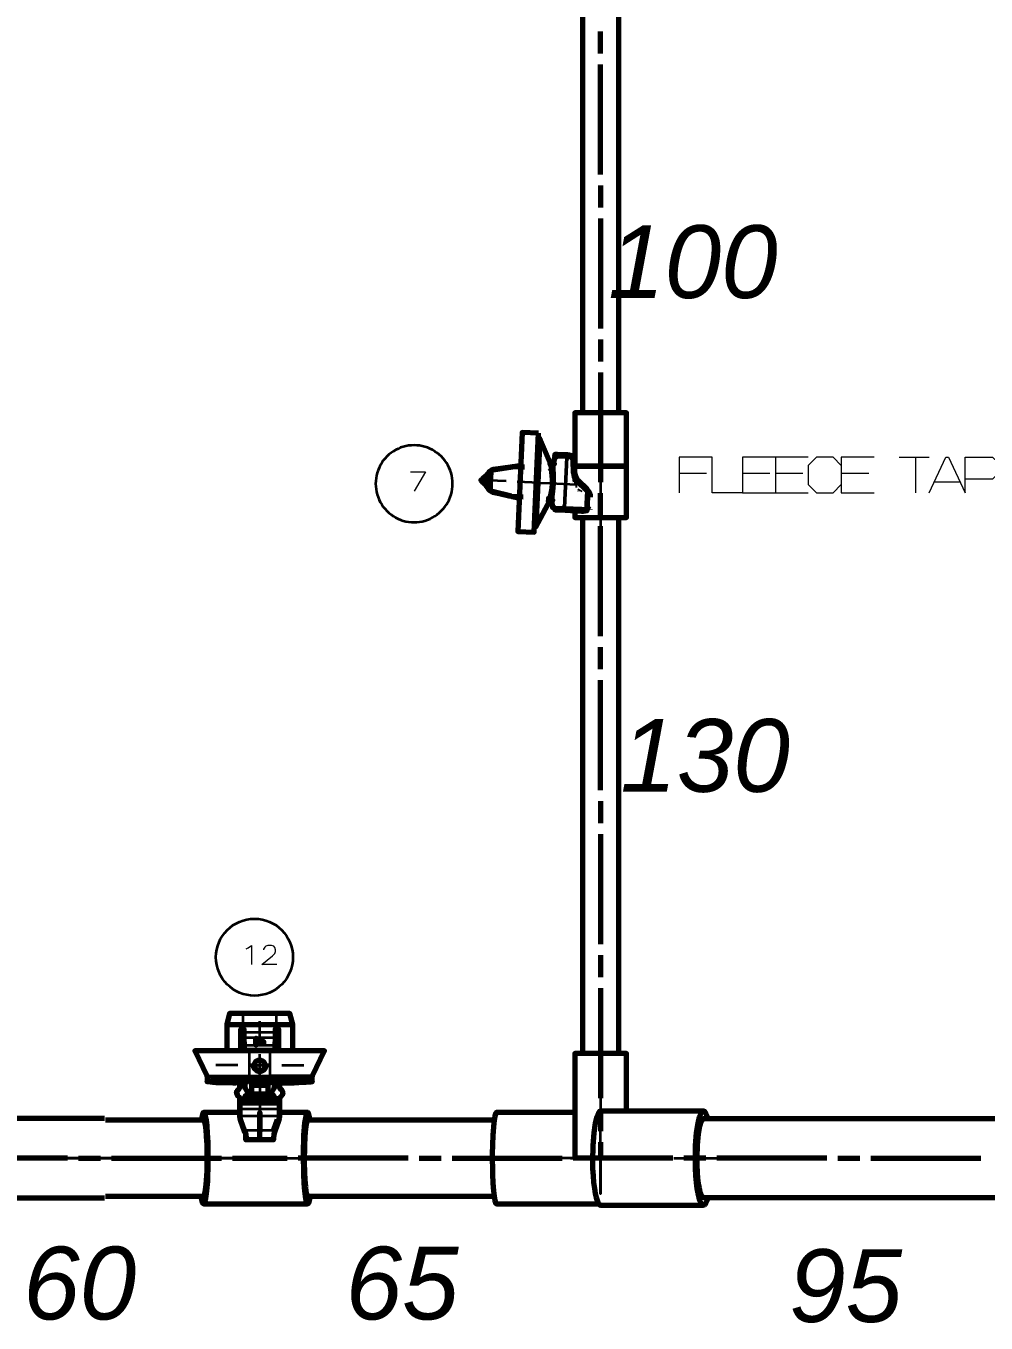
# Model space of a CAD drawing. Header units: millimetres. Extents: x 0 to 174, y 0 to 33.
# Drawn here: x 41.032 to 44.47, y 8.328 to 12.971 of the extents above; entities that cross this region are included whole.
import ezdxf

# ---------------------------------------------------------------- set-up
doc = ezdxf.new("R2010")
doc.units = ezdxf.units.MM
doc.layers.add('PDF2_문자', color=7, linetype='Continuous')
doc.layers.add('PDF2_형상', color=157, linetype='Continuous', true_color=0x405f80)
doc.styles.add('PDF LucidaHandwriting Italic', font='ariali.ttf')

msp = doc.modelspace()

# ---------------------------------------------------------------- linework, layer by layer
at = {"layer": 'PDF2_형상', "lineweight": 70}
for points in [[(43.0247, 13.3258), (43.0247, 11.5857)], [(43.1547, 11.5857), (43.1547, 13.3258)], [(42.9972, 11.2358), (42.9972, 11.2117), (43.1822, 11.2117), (43.1822, 11.3953), (43.1822, 11.5857), (42.9972, 11.5857), (42.9972, 11.3953), (42.9972, 11.3933)], [(42.8724, 11.4943), (42.8654, 11.3361), (42.8585, 11.1778)], [(42.9114, 11.4018), (42.8724, 11.4943), (42.8667, 11.4946)], [(42.9257, 11.4292), (42.9281, 11.4281), (42.9303, 11.4274), (42.9308, 11.431), (42.9328, 11.4353), (42.9346, 11.4367), (42.9356, 11.4368), (42.9322, 11.4364), (42.9293, 11.4347), (42.9269, 11.4324), (42.9257, 11.4292), (42.9204, 11.4053), (42.9186, 11.4022), (42.9153, 11.4008), (42.9117, 11.4017), (42.9093, 11.4043)], [(42.9996, 11.339), (42.9992, 11.3469), (42.9989, 11.3547), (42.9986, 11.3625), (42.9983, 11.3662), (42.9983, 11.3672), (42.9982, 11.37), (42.9962, 11.4164), (42.9935, 11.4256), (42.9867, 11.4322), (42.9776, 11.435), (42.9712, 11.4353), (42.9356, 11.4368), (42.9257, 11.4372), (42.9254, 11.4292)], [(42.706, 11.3838), (42.7037, 11.3835), (42.7037, 11.3833), (42.7036, 11.3829), (42.7037, 11.3815), (42.6969, 11.3786), (42.6935, 11.3757), (42.6903, 11.3707), (42.6892, 11.3654), (42.6888, 11.3581), (42.6886, 11.354), (42.6885, 11.3499), (42.6888, 11.3483), (42.69, 11.3453), (42.6901, 11.344), (42.6901, 11.3435), (42.6899, 11.3422), (42.6883, 11.3393), (42.6879, 11.3378), (42.6875, 11.3297), (42.6872, 11.3224), (42.6875, 11.3188), (42.6886, 11.3151), (42.6907, 11.3117), (42.6935, 11.3087), (42.6968, 11.3064), (42.7004, 11.3049), (42.7001, 11.3036), (42.7001, 11.3033), (42.7003, 11.3032), (42.7003, 11.3031), (42.694, 11.3067), (42.6907, 11.3104), (42.6879, 11.3163), (42.6872, 11.3224)], [(42.6903, 11.3712), (42.6892, 11.3654), (42.6897, 11.3696), (42.6914, 11.3736), (42.6936, 11.3771), (42.6967, 11.3799), (42.7001, 11.3821), (42.7037, 11.3833)], [(42.7053, 11.3819), (42.7037, 11.3815)], [(42.7985, 11.396), (42.7771, 11.3931), (42.7676, 11.3918), (42.706, 11.3838), (42.7058, 11.3838), (42.7057, 11.3835), (42.7054, 11.3832), (42.7053, 11.3819), (42.774, 11.3924)], [(42.8175, 11.3914), (42.7957, 11.3919), (42.774, 11.3924), (42.7676, 11.3918)], [(42.9196, 11.3894), (42.9192, 11.3881), (42.9182, 11.3868), (42.9149, 11.3856), (42.911, 11.386), (42.9094, 11.3869), (42.9083, 11.3882)], [(42.9208, 11.3336), (42.9207, 11.3621), (42.9196, 11.3894), (42.9201, 11.4036), (42.9187, 11.4003), (42.9154, 11.3985), (42.9115, 11.399), (42.909, 11.4017), (42.9093, 11.4043), (42.9097, 11.406)], [(42.9201, 11.4051), (42.9208, 11.4069)], [(42.9203, 11.4054), (42.9201, 11.4053)], [(42.9201, 11.4044), (42.9203, 11.4053), (42.9201, 11.4054)], [(42.6901, 11.3708), (42.6814, 11.3631), (42.6686, 11.3517), (42.6672, 11.3504), (42.661, 11.345), (42.6667, 11.339)], [(42.6878, 11.3168), (42.6797, 11.3253), (42.6762, 11.329), (42.6728, 11.3326), (42.6694, 11.3361), (42.6667, 11.339), (42.6669, 11.3388), (42.6701, 11.3372), (42.6742, 11.3368), (42.6794, 11.3376), (42.6879, 11.3374)], [(42.6885, 11.3504), (42.68, 11.3507), (42.6749, 11.3521), (42.6707, 11.3519), (42.6675, 11.3507), (42.6672, 11.3504)], [(42.6794, 11.3376), (42.6769, 11.3386), (42.6751, 11.341), (42.6746, 11.3442)], [(42.9047, 11.2651), (42.9047, 11.2656), (42.9036, 11.2732), (42.9062, 11.2757), (42.9099, 11.2761), (42.9129, 11.2747), (42.9146, 11.2717), (42.9179, 11.2729), (42.9193, 11.2732), (42.9144, 11.2733), (42.9147, 11.2781), (42.9183, 11.3054), (42.9208, 11.3336), (42.9119, 11.334)], [(42.9996, 11.3389), (42.9997, 11.3388), (43, 11.3386), (43.0026, 11.3383), (43.0046, 11.3383), (43.0008, 11.3521), (42.9994, 11.3592), (42.9982, 11.37), (42.9993, 11.3628), (43.0015, 11.3558), (43.0051, 11.3494), (43.01, 11.3439), (43.0411, 11.3135), (43.0446, 11.3097), (43.0483, 11.304), (43.051, 11.2976), (43.0525, 11.2908), (43.0529, 11.284)], [(43, 11.3282), (43.0058, 11.3285)], [(42.7694, 11.2881), (42.7018, 11.3044), (42.7019, 11.3032), (42.7021, 11.3028), (42.7024, 11.3025), (42.7003, 11.3031)], [(42.7018, 11.3044), (42.7004, 11.3049)], [(42.7024, 11.3025), (42.7329, 11.2957), (42.7631, 11.289), (42.7694, 11.2881), (42.7911, 11.2865), (42.8128, 11.2851)], [(42.7724, 11.2869), (42.7903, 11.2831), (42.7935, 11.2822)], [(42.9147, 11.2781), (42.9143, 11.2797), (42.9117, 11.2821), (42.909, 11.2826), (42.9067, 11.2824), (42.9038, 11.2804), (42.9035, 11.2758), (42.9062, 11.2779), (42.9101, 11.2782), (42.9133, 11.2764), (42.9142, 11.275), (42.9144, 11.2733), (42.9146, 11.2717), (42.9178, 11.2474), (42.9178, 11.2475), (42.9181, 11.2476), (42.9206, 11.2485), (42.9225, 11.2489), (42.9226, 11.2456), (42.9243, 11.2408), (42.9269, 11.2389), (42.9626, 11.2374), (43.0215, 11.2347), (43.0274, 11.2346), (43.035, 11.235), (43.0349, 11.2363), (43.0336, 11.2446)], [(43.0156, 11.306), (43.0158, 11.3064), (43.0178, 11.3114)], [(42.8528, 11.1781), (42.8585, 11.1778), (42.9093, 11.2738)], [(42.9151, 11.2649), (42.9151, 11.265), (42.9151, 11.2658), (42.9143, 11.2726)], [(42.9157, 11.2632), (42.9151, 11.265)], [(43.0275, 11.2353), (43.0215, 11.2347)], [(43.0344, 11.2392), (43.0311, 11.2367), (43.0275, 11.2353), (43.0264, 11.2356), (43.0253, 11.2353)], [(43.0274, 11.2346), (43.0275, 11.2353), (43.0278, 11.2442)], [(43.0412, 11.2436), (43.0412, 11.2417)], [(43.0476, 11.2369), (43.0415, 11.2457), (43.0508, 11.2407), (43.051, 11.2406)], [(43.0247, 11.2117), (43.0247, 9.2925)], [(43.1547, 9.2925), (43.1547, 11.2117)], [(41.9875, 9.3024), (41.9875, 9.3969), (41.9769, 9.4362), (41.9285, 9.4362), (41.8103, 9.4362), (41.7618, 9.4362), (41.7513, 9.3969), (41.7513, 9.3024)], [(41.7513, 9.3969), (41.8103, 9.3969), (41.9285, 9.3969), (41.9875, 9.3969)], [(41.8149, 9.3024), (41.8153, 9.3039), (41.8153, 9.3072), (41.8151, 9.3149), (41.815, 9.3219), (41.8142, 9.3486), (41.8139, 9.3581), (41.8139, 9.3682), (41.8139, 9.3782), (41.8136, 9.3797), (41.8128, 9.3808), (41.8117, 9.3818), (41.8103, 9.3822), (41.8099, 9.3822), (41.8074, 9.3822), (41.8047, 9.3822), (41.8032, 9.3818), (41.8015, 9.3804), (41.8008, 9.3782), (41.8007, 9.3024)], [(41.8128, 9.3024), (41.8128, 9.3772), (41.8125, 9.3788), (41.8121, 9.3793), (41.8117, 9.38), (41.811, 9.3804), (41.8104, 9.3808), (41.8089, 9.3811), (41.8058, 9.3811), (41.805, 9.3811), (41.8043, 9.3808), (41.8036, 9.3804), (41.8031, 9.38), (41.8025, 9.3793), (41.8019, 9.3779), (41.8018, 9.3772), (41.8018, 9.3024)], [(41.9381, 9.3024), (41.9379, 9.3782), (41.9376, 9.3797), (41.9362, 9.3815), (41.934, 9.3822), (41.9314, 9.3822), (41.9289, 9.3822), (41.9285, 9.3822), (41.9271, 9.3818), (41.926, 9.3808), (41.9249, 9.3782), (41.9249, 9.3682), (41.9249, 9.3581), (41.9246, 9.3486), (41.9238, 9.3219), (41.9236, 9.3149), (41.9235, 9.3072), (41.9235, 9.3039), (41.8153, 9.3039)], [(41.9369, 9.3024), (41.9369, 9.3772), (41.9365, 9.3788), (41.9362, 9.3793), (41.9357, 9.38), (41.9351, 9.3804), (41.9344, 9.3808), (41.9329, 9.3811), (41.9299, 9.3811), (41.9292, 9.3811), (41.9283, 9.3808), (41.9278, 9.3804), (41.9271, 9.38), (41.9267, 9.3793), (41.9261, 9.3779), (41.926, 9.3772), (41.926, 9.3024)], [(41.8539, 9.3236), (41.8585, 9.3236), (41.8579, 9.3424), (41.8847, 9.3296), (41.8846, 9.3343), (41.8844, 9.3343), (41.8578, 9.3464), (41.8578, 9.3465), (41.8544, 9.3465)], [(41.8546, 9.3464), (41.8544, 9.3465), (41.8539, 9.3236), (41.854, 9.3237)], [(41.8578, 9.3464), (41.8546, 9.3464), (41.854, 9.3237), (41.8583, 9.3237)], [(41.8846, 9.3343), (41.8578, 9.3465)], [(41.8579, 9.3424), (41.8579, 9.3425), (41.8846, 9.3297), (41.8847, 9.3296)], [(41.8585, 9.3236), (41.8583, 9.3237), (41.8579, 9.3425)], [(41.8846, 9.3297), (41.8844, 9.3343)], [(42.0572, 9.1922), (42.0572, 9.2083), (42.0582, 9.2126), (42.1015, 9.3024), (41.9072, 9.3024), (41.8315, 9.3024), (41.6374, 9.3024), (41.6806, 9.2126), (41.6815, 9.2083), (41.6815, 9.1922)], [(41.924, 9.3024), (41.9235, 9.3039)], [(43.1822, 9.0865), (43.1822, 9.2925), (42.9972, 9.2925), (42.9972, 8.9185)], [(41.7851, 9.1872), (41.759, 9.1876), (41.7014, 9.1897), (41.684, 9.1913), (41.6819, 9.1919), (41.6817, 9.1921), (41.6815, 9.1922), (41.6815, 9.1924), (41.6817, 9.1924), (41.6817, 9.1925), (41.6819, 9.1926), (41.6831, 9.1929), (41.6976, 9.1946), (41.7265, 9.196), (41.7747, 9.1971), (41.8315, 9.1975), (41.9072, 9.1975), (41.981, 9.1968), (42.0379, 9.1949), (42.0547, 9.1932), (42.0569, 9.1926), (42.0571, 9.1924), (42.0572, 9.1924), (42.0572, 9.1922), (42.0571, 9.1921), (42.0568, 9.1919), (42.0518, 9.1908), (42.035, 9.1896), (41.9967, 9.1881), (41.9454, 9.1872)], [(41.7879, 9.1876), (41.7214, 9.1893), (41.6978, 9.1911), (41.6944, 9.1918), (41.6937, 9.1921), (41.6937, 9.1922), (41.6937, 9.1924), (41.6939, 9.1925), (41.6943, 9.1926), (41.706, 9.1943), (41.7318, 9.1956), (41.7774, 9.1967), (41.8315, 9.1971), (41.7772, 9.1967), (41.7318, 9.1956), (41.706, 9.1943), (41.6943, 9.1926), (41.6939, 9.1925), (41.6937, 9.1924), (41.6937, 9.1922), (41.6937, 9.1921), (41.694, 9.1919), (41.6962, 9.1914), (41.7139, 9.1897), (41.7732, 9.1879), (41.7843, 9.1878)], [(41.8032, 9.1961), (41.7956, 9.196), (41.7932, 9.1958), (41.7924, 9.1957)], [(41.9157, 9.1961), (41.9179, 9.1956), (41.9197, 9.1942), (41.9211, 9.1924), (41.9215, 9.1901), (41.9215, 9.19), (41.9215, 9.1706), (41.9204, 9.1671), (41.9157, 9.1603), (41.9111, 9.1539), (41.9106, 9.1528), (41.9097, 9.1493), (41.9097, 9.1458), (41.9157, 9.1458), (41.9167, 9.1458), (41.9215, 9.14), (41.9215, 9.1361), (41.9215, 9.1282), (41.9215, 9.1275), (41.9211, 9.1256), (41.9192, 9.1218), (41.9153, 9.119), (41.9117, 9.1183), (41.8271, 9.1183), (41.8235, 9.119), (41.8214, 9.1201), (41.8183, 9.1236), (41.8172, 9.1275), (41.8172, 9.1282), (41.8172, 9.1361), (41.8172, 9.14), (41.8174, 9.1411), (41.8231, 9.1458), (41.829, 9.1458), (41.829, 9.1493), (41.8282, 9.1528), (41.8276, 9.1539), (41.8231, 9.1603), (41.8183, 9.1671), (41.8172, 9.1706), (41.8172, 9.19), (41.8172, 9.1901), (41.8178, 9.1925), (41.819, 9.1943), (41.821, 9.1956), (41.8231, 9.1961)], [(41.8992, 9.1447), (41.8993, 9.1458), (41.8993, 9.1525), (41.8993, 9.1732), (41.8993, 9.1839), (41.8993, 9.1865), (41.9003, 9.1914), (41.9017, 9.1935), (41.9033, 9.1947), (41.9042, 9.195), (41.9051, 9.1951), (41.8336, 9.1951), (41.8364, 9.1942), (41.8381, 9.1924), (41.8392, 9.1896), (41.8396, 9.1865), (41.8396, 9.1839), (41.8396, 9.1732), (41.8396, 9.1525), (41.8396, 9.1458), (41.8396, 9.1447)], [(41.941, 9.1342), (41.9404, 9.1318), (41.9404, 9.119), (41.9404, 9.111), (41.9404, 9.0908), (41.9404, 9.0726), (41.9403, 9.0674), (41.939, 9.0599), (41.9369, 9.0525), (41.9233, 9.0154), (41.9222, 9.0119), (41.9194, 9.0021), (41.9186, 8.9918), (41.9186, 8.9835), (41.9185, 8.9835), (41.9182, 8.9835), (41.9181, 8.9835), (41.9172, 8.9835), (41.9136, 8.9835), (41.8251, 8.9835), (41.8215, 8.9835), (41.8201, 8.9835), (41.8201, 8.9918), (41.8193, 9.0021), (41.8167, 9.0119), (41.8154, 9.0154), (41.8018, 9.0525), (41.7997, 9.0599), (41.7986, 9.0674), (41.7983, 9.0726), (41.7983, 9.0908), (41.7983, 9.111), (41.7983, 9.119), (41.7983, 9.1318), (41.7979, 9.1342), (41.7953, 9.1369), (41.7899, 9.1417), (41.7865, 9.1506), (41.7886, 9.1597), (41.7953, 9.1664), (41.7983, 9.1717), (41.7983, 9.1897)], [(41.7939, 9.1903), (41.7942, 9.1903), (41.7967, 9.1888), (41.7983, 9.1853), (41.7983, 9.1847)], [(41.8231, 9.1899), (41.821, 9.1894), (41.819, 9.1883), (41.8178, 9.1867), (41.8172, 9.1842)], [(41.8387, 9.1871), (41.8315, 9.1871)], [(41.8394, 9.1849), (41.8387, 9.1869), (41.8375, 9.1885), (41.8357, 9.1894), (41.8336, 9.1899)], [(41.9051, 9.1899), (41.9031, 9.1894), (41.9012, 9.1885), (41.8993, 9.1849)], [(41.9072, 9.1871), (41.9, 9.1871)], [(41.9215, 9.1842), (41.9211, 9.1862), (41.92, 9.1881), (41.9182, 9.1893), (41.9157, 9.1899)], [(41.9404, 9.1847), (41.9418, 9.1883), (41.9443, 9.1901), (41.9446, 9.1903)], [(41.9404, 9.1897), (41.9404, 9.1717), (41.9435, 9.1664), (41.9489, 9.1618), (41.9522, 9.1529), (41.9501, 9.1436), (41.9435, 9.1369), (41.9408, 9.1342)], [(41.8297, 9.1449), (41.8315, 9.134), (41.9072, 9.134), (41.9092, 9.1449)], [(41.9418, 9.1356), (41.9435, 9.1369)], [(41.3135, 9.0603), (40.6518, 9.0603), (40.6531, 9.0596), (40.6544, 9.0572), (40.6567, 9.0499), (40.6589, 9.0381), (40.6611, 9.0181), (40.6631, 8.9931), (40.6643, 8.9618), (40.665, 8.9279), (40.6639, 8.8631), (40.6608, 8.8158), (40.6574, 8.7901), (40.6544, 8.7796), (40.6532, 8.7774), (40.6526, 8.7768), (40.6521, 8.7767), (40.6518, 8.7765), (41.3135, 8.7765)], [(41.3172, 8.7825), (41.6687, 8.7825), (41.669, 8.7825), (41.6696, 8.7828), (41.6703, 8.7833), (41.6715, 8.7856), (41.6743, 8.7963), (41.6778, 8.8225), (41.6807, 8.8703), (41.6814, 8.9346), (41.6807, 8.9674), (41.6792, 8.9969), (41.6772, 9.0197), (41.6749, 9.0375), (41.6729, 9.0471), (41.6707, 9.0528), (41.6687, 9.0544), (41.3172, 9.0544)], [(41.7983, 9.0819), (41.6687, 9.0819), (41.6708, 9.0804), (41.6726, 9.0765), (41.6747, 9.069), (41.6774, 9.0542), (41.6796, 9.0343), (41.6817, 9.0063), (41.6832, 8.974), (41.6839, 8.9011), (41.6819, 8.836), (41.6783, 8.7914), (41.6746, 8.7675), (41.6717, 8.7578), (41.6703, 8.7557), (41.6697, 8.7551), (41.669, 8.755), (41.6687, 8.7549), (41.6685, 8.755), (41.6682, 8.755), (41.6675, 8.7556), (41.6668, 8.7563), (41.665, 8.7599), (41.6626, 8.769), (41.6603, 8.7825)], [(41.6687, 9.0819), (41.6685, 9.0819), (41.6679, 9.0817), (41.6672, 9.0811), (41.666, 9.079), (41.6629, 9.0692), (41.6603, 9.0543)], [(41.9322, 9.0558), (41.9187, 9.0187)], [(42.0496, 8.7825), (42.0469, 8.7674), (42.044, 8.7576), (42.0426, 8.7557), (42.0421, 8.7551), (42.0414, 8.755), (42.0411, 8.7549), (42.0408, 8.755), (42.0406, 8.755), (42.0399, 8.7556), (42.0392, 8.7564), (42.0374, 8.76), (42.0353, 8.7674), (42.0328, 8.7819), (42.0306, 8.8015), (42.0283, 8.8293), (42.0269, 8.8614), (42.026, 8.9343), (42.0279, 8.9999), (42.0315, 9.0449), (42.0353, 9.069), (42.0383, 9.079), (42.0396, 9.0811), (42.0403, 9.0817), (42.0408, 9.0819), (42.0411, 9.0819), (41.9404, 9.0819)], [(42.0411, 9.0544), (42.0408, 9.0543), (42.0403, 9.054), (42.0397, 9.0535), (42.0385, 9.0513), (42.0356, 9.0406), (42.0322, 9.0142), (42.0293, 8.9664), (42.0286, 8.9019), (42.0293, 8.8692), (42.0308, 8.8396), (42.0328, 8.8168), (42.0351, 8.7992), (42.0371, 8.7897), (42.0393, 8.784), (42.0411, 8.7825)], [(42.0496, 9.0543), (42.0456, 9.0749), (42.0437, 9.0796), (42.0425, 9.0814), (42.0411, 9.0819)], [(42.7089, 9.0544), (42.0412, 9.0544)], [(42.9972, 9.0819), (42.7174, 9.0819), (42.7171, 9.0819), (42.7164, 9.0817), (42.7158, 9.0811), (42.7144, 9.079), (42.7114, 9.069), (42.7076, 9.0449), (42.7042, 8.9999), (42.7022, 8.9343), (42.7031, 8.8614), (42.7046, 8.8293), (42.7067, 8.8015), (42.7089, 8.7819), (42.7115, 8.7674), (42.7136, 8.76), (42.7153, 8.7564), (42.7174, 8.7549), (43.0829, 8.7549)], [(43.474, 8.7778), (43.4724, 8.7718), (43.4671, 8.7586), (43.4626, 8.7522), (43.4604, 8.7508), (43.4585, 8.7503), (43.4574, 8.7503), (43.4564, 8.7506), (43.454, 8.7519), (43.4515, 8.7547), (43.4488, 8.7593), (43.4454, 8.7672), (43.4422, 8.7775), (43.4389, 8.7922), (43.436, 8.8096), (43.4333, 8.8312), (43.4313, 8.855), (43.4299, 8.8814), (43.4292, 8.9087), (43.4301, 8.9626), (43.4337, 9.0092), (43.4388, 9.0438), (43.4443, 9.0663), (43.4494, 9.0789), (43.4539, 9.0849), (43.4561, 9.0861), (43.4582, 9.0865), (43.0897, 9.0865), (43.0876, 9.0861), (43.0856, 9.0849), (43.0811, 9.0789), (43.076, 9.0663), (43.0704, 9.0438), (43.0653, 9.0092), (43.0617, 8.9626), (43.0607, 8.9087), (43.0614, 8.8814), (43.0629, 8.855), (43.0649, 8.8312), (43.0676, 8.8096), (43.0706, 8.7922), (43.0739, 8.7775), (43.0771, 8.7672), (43.0803, 8.7593), (43.0831, 8.7547), (43.0857, 8.7519), (43.0897, 8.7503), (43.4582, 8.7503)], [(44.6569, 9.059), (43.4582, 9.059), (43.4572, 9.0589), (43.4553, 9.0581), (43.4532, 9.0561), (43.4489, 9.0485), (43.444, 9.0326), (43.4392, 9.0057), (43.4353, 8.9665), (43.4339, 8.9183), (43.4343, 8.8931), (43.4354, 8.8687), (43.4372, 8.8467), (43.4397, 8.8268), (43.4425, 8.8111), (43.4456, 8.7982), (43.4485, 8.7896), (43.4514, 8.7833), (43.4539, 8.78), (43.456, 8.7783), (43.4582, 8.7778), (44.6569, 8.7778)], [(43.474, 9.059), (43.471, 9.0693), (43.4676, 9.0774), (43.4649, 9.0821), (43.4624, 9.0849), (43.4603, 9.0861), (43.4582, 9.0865)], [(42.0412, 8.7825), (42.7089, 8.7825)], [(41.6687, 8.7549), (41.8694, 8.7549), (42.0411, 8.7549)]]:
    msp.add_lwpolyline(points, dxfattribs=at)
at = {"layer": 'PDF2_형상', "color": 3, "lineweight": 70}
for points in [[(43.0897, 12.8724), (43.0897, 12.9511)], [(43.0897, 12.4393), (43.0897, 12.8329)], [(43.0897, 12.3999), (43.0897, 12.3211)], [(43.0897, 12.2818), (43.0897, 11.8881)], [(43.0897, 11.8487), (43.0897, 11.77)], [(43.0897, 11.7306), (43.0897, 11.3953), (43.0897, 11.3379)], [(43.0897, 11.2199), (43.0897, 11.2986)], [(43.0897, 10.7868), (43.0897, 11.1804)], [(43.0897, 10.6686), (43.0897, 10.7474)], [(43.0897, 10.2356), (43.0897, 10.6293)], [(43.0897, 10.1963), (43.0897, 10.1175)], [(43.0897, 10.0781), (43.0897, 9.6844)], [(43.0897, 9.645), (43.0897, 9.5663)], [(43.0897, 9.5269), (43.0897, 9.1332)], [(41.8694, 8.9835), (41.8694, 9.0819), (41.8694, 9.0124)], [(43.0897, 9.0939), (43.0897, 9.0151)], [(43.0897, 8.9757), (43.0897, 8.9185), (42.9914, 8.9185)], [(41.1818, 8.9185), (40.7881, 8.9185)], [(41.2212, 8.9185), (41.2999, 8.9185)], [(41.3393, 8.9185), (41.7331, 8.9185)], [(41.7724, 8.9185), (41.8694, 8.9185), (41.889, 8.9185), (41.9678, 8.9185)], [(42.4008, 8.9185), (42.0071, 8.9185)], [(42.4401, 8.9185), (42.5189, 8.9185)], [(42.5583, 8.9185), (42.9519, 8.9185)], [(43.3485, 8.9185), (43.0897, 8.9185)], [(43.4667, 8.9185), (43.3879, 8.9185)], [(43.8997, 8.9185), (43.506, 8.9185)], [(43.939, 8.9185), (44.0178, 8.9185)], [(44.0572, 8.9185), (44.4508, 8.9185)]]:
    msp.add_lwpolyline(points, dxfattribs=at)
at = {"layer": 'PDF2_형상', "color": 18, "lineweight": 35, "true_color": 0x260000}
for points in [[(43.0897, 12.8724), (43.0897, 12.9511)], [(43.0897, 12.4393), (43.0897, 12.8329)], [(43.0897, 12.3999), (43.0897, 12.3211)], [(43.0897, 12.2818), (43.0897, 11.8881)], [(43.0897, 11.8487), (43.0897, 11.77)], [(43.0897, 11.7306), (43.0897, 11.3369)], [(43.0897, 11.5693), (43.0897, 11.7138)], [(43.0897, 11.5299), (43.0897, 11.4511)], [(43.0897, 11.3822), (43.0897, 11.5232), (43.0897, 11.3379)], [(43.0897, 11.4118), (43.0897, 11.2674), (43.0897, 11.2975)], [(42.7515, 11.3411), (42.6575, 11.3451)], [(42.8696, 11.3358), (42.791, 11.3393)], [(42.9089, 11.3342), (43.0031, 11.33)], [(43.0897, 11.3429), (43.0897, 11.2642)], [(43.0897, 11.2199), (43.0897, 11.2986)], [(43.0897, 11.2247), (43.0897, 11.0838)], [(43.0897, 10.7868), (43.0897, 11.1804)], [(43.0897, 10.6686), (43.0897, 10.7474)], [(43.0897, 10.2356), (43.0897, 10.6293)], [(43.0897, 10.1963), (43.0897, 10.1175)], [(43.0897, 10.0781), (43.0897, 9.6844)], [(43.0897, 9.645), (43.0897, 9.5663)], [(43.0897, 9.5269), (43.0897, 9.1332)], [(41.8694, 9.33), (41.8694, 9.4086)], [(43.0897, 9.1842), (43.0897, 9.4204)], [(41.8694, 9.2118), (41.8694, 9.2906)], [(41.7907, 9.2513), (41.7119, 9.2513)], [(41.83, 9.2513), (41.9087, 9.2513)], [(41.9481, 9.2513), (42.0268, 9.2513)], [(41.8694, 9.1725), (41.8694, 9.0938)], [(43.0897, 9.1449), (43.0897, 9.0661)], [(43.0897, 9.0939), (43.0897, 9.0151)], [(43.0897, 8.9757), (43.0897, 8.7904), (43.0897, 9.0267)], [(41.0614, 8.9185), (41.4676, 8.9185)], [(41.5126, 8.9185), (41.1606, 8.9185)], [(41.6903, 8.9185), (41.5107, 8.9185)], [(41.5521, 8.9185), (41.6308, 8.9185)], [(41.6701, 8.9185), (42.0224, 8.9185)], [(41.8765, 8.9185), (41.7114, 8.9185)], [(41.8496, 8.9185), (41.7164, 8.9185)], [(41.7297, 8.9185), (41.8085, 8.9185)], [(41.8478, 8.9185), (42.0275, 8.9185)], [(41.9678, 8.9185), (41.889, 8.9185)], [(41.9158, 8.9185), (41.9946, 8.9185)], [(42.4008, 8.9185), (42.0071, 8.9185)], [(42.034, 8.9185), (42.1992, 8.9185)], [(42.4401, 8.9185), (42.5189, 8.9185)], [(42.5583, 8.9185), (42.9519, 8.9185)], [(42.8249, 8.9185), (42.5593, 8.9185)], [(42.8642, 8.9185), (42.9429, 8.9185)], [(43.1951, 8.9185), (42.906, 8.9185)], [(42.9154, 8.9185), (42.9151, 8.9185)], [(43.3485, 8.9185), (42.9549, 8.9185)], [(42.9822, 8.9185), (43.2478, 8.9185)], [(42.9914, 8.9185), (43.0701, 8.9185)], [(43.1094, 8.9185), (43.2426, 8.9185)], [(43.2346, 8.9185), (43.3133, 8.9185)], [(43.3526, 8.9185), (43.6419, 8.9185)], [(43.4667, 8.9185), (43.3879, 8.9185)], [(43.8997, 8.9185), (43.506, 8.9185)], [(43.939, 8.9185), (44.0178, 8.9185)], [(44.0572, 8.9185), (44.4508, 8.9185)]]:
    msp.add_lwpolyline(points, dxfattribs=at)
at = {"layer": 'PDF2_형상', "lineweight": 70}
for points in [[(42.8675, 11.5133), (42.8085, 11.5158), (42.7931, 11.1619), (42.8519, 11.1593)], [(42.966, 11.4257), (42.9661, 11.4274), (42.9678, 11.4325), (42.9693, 11.4346), (42.9703, 11.4351), (42.9712, 11.4353), (42.9712, 11.4344), (42.9708, 11.4256)], [(42.9203, 11.4053), (42.9203, 11.4051), (42.9204, 11.405), (42.9215, 11.4044), (42.925, 11.4033), (42.9214, 11.4035), (42.9201, 11.4036)], [(42.9972, 11.3953), (43.1822, 11.3953)], [(43.0433, 11.2844), (43.0421, 11.2601), (43.0414, 11.2457), (43.041, 11.2358), (43.0414, 11.2457), (43.0421, 11.2601)], [(43.0446, 11.3097), (43.0446, 11.3096), (43.0446, 11.3094), (43.0444, 11.3092), (43.0444, 11.3075), (43.0443, 11.3044), (43.0433, 11.2844), (43.0443, 11.3044), (43.0444, 11.3075), (43.0444, 11.3092), (43.0446, 11.3094), (43.0446, 11.3096)], [(42.9631, 11.2471), (42.9626, 11.2374), (42.9617, 11.2376), (42.96, 11.2392), (42.9583, 11.2436), (42.9582, 11.2472)], [(41.8886, 9.2551), (41.8869, 9.2596), (41.8835, 9.2637), (41.8774, 9.2674), (41.8694, 9.2687), (41.8631, 9.2679), (41.8572, 9.2653), (41.8526, 9.2608), (41.8501, 9.2551), (41.8506, 9.2457), (41.8554, 9.2374), (41.8635, 9.2324), (41.8731, 9.2318), (41.8817, 9.2358), (41.8875, 9.2435), (41.889, 9.2529)], [(41.9072, 9.1971), (41.8315, 9.1971)], [(41.9072, 9.1971), (41.9636, 9.1967), (42.024, 9.1949), (42.0424, 9.1932), (42.0447, 9.1926), (42.045, 9.1925), (42.045, 9.1924), (42.045, 9.1922), (42.045, 9.1921), (42.0449, 9.1919), (42.044, 9.1917), (42.0417, 9.1913), (42.0281, 9.19), (41.9929, 9.1885), (41.9444, 9.1876), (41.9929, 9.1885), (42.0279, 9.19), (42.0417, 9.1913), (42.044, 9.1917), (42.0449, 9.1919), (42.045, 9.1921), (42.045, 9.1922), (42.045, 9.1924), (42.045, 9.1925), (42.0447, 9.1926), (42.0424, 9.1932), (42.0242, 9.1949), (41.9637, 9.1967)], [(41.8315, 9.1875), (41.8385, 9.1875)], [(41.9003, 9.1875), (41.9072, 9.1875)], [(41.9092, 9.1449), (41.8297, 9.1449), (41.8251, 9.1449), (41.8201, 9.14), (41.8201, 9.1253), (41.825, 9.1194), (41.8261, 9.1193), (41.9126, 9.1193), (41.9185, 9.1242), (41.9186, 9.1253), (41.9186, 9.14), (41.9136, 9.1449)]]:
    msp.add_lwpolyline(points, close=True, dxfattribs=at)
at = {"layer": 'PDF2_형상', "color": 18, "lineweight": 35, "true_color": 0x260000}
msp.add_lwpolyline([(42.56, 11.3324), (42.5597, 11.3421), (42.5586, 11.3519), (42.5568, 11.3617), (42.5544, 11.3711), (42.5514, 11.3804), (42.5475, 11.3896), (42.5432, 11.3983), (42.5382, 11.4068), (42.5325, 11.4149), (42.5264, 11.4225), (42.5197, 11.4297), (42.5125, 11.4364), (42.5049, 11.4426), (42.4967, 11.4482), (42.4883, 11.4532), (42.4794, 11.4576), (42.4704, 11.4614), (42.4611, 11.4646), (42.4515, 11.4669), (42.4418, 11.4688), (42.4321, 11.4697), (42.4222, 11.4701), (42.4124, 11.4697), (42.4026, 11.4688), (42.3929, 11.4669), (42.3835, 11.4646), (42.374, 11.4614), (42.365, 11.4576), (42.3562, 11.4532), (42.3478, 11.4482), (42.3396, 11.4426), (42.3319, 11.4364), (42.3249, 11.4297), (42.3181, 11.4225), (42.3119, 11.4149), (42.3063, 11.4068), (42.3012, 11.3983), (42.2969, 11.3896), (42.2931, 11.3804), (42.29, 11.3711), (42.2876, 11.3617), (42.2858, 11.3519), (42.2847, 11.3421), (42.2844, 11.3324), (42.2847, 11.3225), (42.2858, 11.3126), (42.2876, 11.3031), (42.29, 11.2935), (42.2931, 11.2842), (42.2969, 11.2751), (42.3012, 11.2662), (42.3063, 11.2578), (42.3119, 11.2497), (42.3181, 11.2421), (42.3247, 11.2349), (42.3319, 11.2282), (42.3396, 11.2219), (42.3478, 11.2164), (42.3561, 11.2114), (42.365, 11.2069), (42.374, 11.2032), (42.3833, 11.2001), (42.3929, 11.1976), (42.4026, 11.196), (42.4124, 11.1949), (42.4222, 11.1944), (42.4321, 11.1949), (42.4418, 11.196), (42.4515, 11.1976), (42.461, 11.2001), (42.4704, 11.2032), (42.4794, 11.2069), (42.4882, 11.2114), (42.4967, 11.2164), (42.5047, 11.2219), (42.5125, 11.2282), (42.5196, 11.2349), (42.5264, 11.2421), (42.5325, 11.2497), (42.5382, 11.2578), (42.5432, 11.2662), (42.5475, 11.275), (42.5514, 11.2842), (42.5544, 11.2935), (42.5568, 11.3031), (42.5586, 11.3126), (42.5597, 11.3225), (42.56, 11.3322)], close=True, dxfattribs=at)
at = {"layer": 'PDF2_형상', "lineweight": 35}
for points in [[(42.925, 11.4033), (42.9303, 11.4274), (42.966, 11.4257), (42.9582, 11.2472), (42.9225, 11.2489), (42.9193, 11.2732)], [(41.8851, 9.2513), (41.8824, 9.2601), (41.8749, 9.266), (41.8656, 9.2665), (41.8575, 9.2615), (41.8537, 9.2531), (41.8556, 9.2437), (41.8622, 9.2372), (41.8715, 9.2356), (41.88, 9.2396), (41.8847, 9.2476)], [(41.8032, 9.1276), (41.8032, 9.1275), (41.8006, 9.1282), (41.7992, 9.1294), (41.7988, 9.1301), (41.7985, 9.131), (41.7983, 9.1318), (41.7985, 9.131), (41.7988, 9.1301), (41.7992, 9.1294), (41.8006, 9.1283)], [(41.9404, 9.1318), (41.9403, 9.131), (41.94, 9.1301), (41.9396, 9.1294), (41.939, 9.1289), (41.9374, 9.1279), (41.9356, 9.1276), (41.9356, 9.1275), (41.9374, 9.1278), (41.939, 9.1288), (41.9396, 9.1294), (41.94, 9.1301)]]:
    msp.add_lwpolyline(points, close=True, dxfattribs=at)
for points in [[(43.0215, 11.2347), (43.0219, 11.2444), (42.9631, 11.2471), (42.9708, 11.4256), (42.9772, 11.4253), (42.9776, 11.4336), (42.9776, 11.435)], [(42.9865, 11.416), (42.9863, 11.4178), (42.9857, 11.4194), (42.9847, 11.4213), (42.9838, 11.4224), (42.9821, 11.4238), (42.9807, 11.4244), (42.9787, 11.425), (42.9772, 11.4253)], [(42.7004, 11.3049), (42.6999, 11.3294), (42.7011, 11.3572), (42.7037, 11.3815)], [(42.7771, 11.3931), (42.8031, 11.3919)], [(42.7985, 11.396), (42.8032, 11.3957)], [(42.909, 11.4017), (42.9083, 11.3882), (42.9111, 11.3606), (42.9119, 11.3474), (42.9119, 11.334)], [(42.9982, 11.37), (42.9979, 11.37), (42.9975, 11.37), (42.9954, 11.3699), (42.9885, 11.3696), (42.9865, 11.416), (42.9954, 11.4164), (42.9962, 11.4164)], [(42.6901, 11.3435), (42.6746, 11.3442), (42.6706, 11.3429), (42.6669, 11.3388)], [(42.6901, 11.344), (42.6747, 11.3447), (42.6707, 11.3462), (42.6689, 11.3482), (42.6675, 11.3507)], [(42.6797, 11.3253), (42.6807, 11.3261), (42.6864, 11.3315), (42.6742, 11.3368)], [(42.6747, 11.3447), (42.6756, 11.3478), (42.6774, 11.35), (42.68, 11.3507)], [(42.6749, 11.3521), (42.6875, 11.3563), (42.6814, 11.3631)], [(42.6876, 11.3303), (42.6864, 11.3315), (42.6876, 11.3315)], [(42.6888, 11.3574), (42.6875, 11.3563), (42.6888, 11.3563)], [(42.8597, 11.3363), (42.8654, 11.3361), (42.9119, 11.334), (42.9101, 11.3154), (42.9068, 11.2971), (42.9036, 11.2804)], [(42.9885, 11.3696), (42.9906, 11.3575), (42.9956, 11.3464), (43.0032, 11.3369)], [(43.01, 11.3439), (43.0094, 11.3433), (43.0032, 11.3369), (43.0344, 11.3065), (43.0403, 11.3126), (43.0411, 11.3135)], [(42.7985, 11.2858), (42.7724, 11.2869)], [(42.7982, 11.2821), (42.7935, 11.2822)], [(43.0529, 11.284), (43.0521, 11.284), (43.0433, 11.2844), (43.0432, 11.2844), (43.0421, 11.2601), (43.0415, 11.2457), (43.0414, 11.2457), (43.0336, 11.2446), (43.0278, 11.2442), (43.0219, 11.2444)], [(43.0344, 11.3065), (43.0393, 11.3001), (43.0424, 11.2925), (43.0432, 11.2844)], [(42.9035, 11.2758), (42.9036, 11.2732)], [(43.0414, 11.2446), (43.0346, 11.2449), (43.0325, 11.245), (43.0321, 11.245), (43.0317, 11.245)], [(41.8103, 9.3822), (41.8103, 9.3969), (41.8103, 9.4362)], [(41.9285, 9.4362), (41.9285, 9.3969), (41.9285, 9.3822)], [(41.8008, 9.3782), (41.8018, 9.3772)], [(41.8047, 9.3822), (41.8058, 9.3811)], [(41.8089, 9.3811), (41.8099, 9.3822)], [(41.8128, 9.3772), (41.8139, 9.3782)], [(41.9249, 9.3782), (41.926, 9.3772)], [(41.9289, 9.3822), (41.9299, 9.3811)], [(41.9329, 9.3811), (41.934, 9.3822)], [(41.9369, 9.3772), (41.9379, 9.3782)], [(41.9249, 9.3682), (41.8139, 9.3682)], [(41.9246, 9.3486), (41.8142, 9.3486)], [(41.9238, 9.3219), (41.815, 9.3219)], [(41.9235, 9.3072), (41.8153, 9.3072)], [(41.8315, 9.3024), (41.8315, 9.2126), (41.9072, 9.2126), (41.9072, 9.2083), (42.0572, 9.2083)], [(42.0582, 9.2126), (41.9072, 9.2126), (41.9072, 9.3024)], [(41.6806, 9.2126), (41.8315, 9.2126), (41.8315, 9.2083), (41.9072, 9.2083), (41.9072, 9.1975)], [(41.6815, 9.2083), (41.8315, 9.2083), (41.8315, 9.1975)], [(41.7983, 9.1847), (41.7979, 9.1868), (41.7967, 9.1888), (41.7949, 9.19), (41.7924, 9.1906), (41.7924, 9.1957), (41.7949, 9.1951), (41.7967, 9.1939), (41.7979, 9.1919), (41.7983, 9.1897), (41.7988, 9.19), (41.7997, 9.19), (41.8032, 9.1901), (41.8172, 9.1901)], [(41.8226, 9.1899), (41.8231, 9.1899), (41.8231, 9.1961), (41.8032, 9.1961), (41.8032, 9.1901), (41.8032, 9.1717)], [(41.834, 9.1899), (41.8336, 9.1899), (41.8336, 9.1951)], [(41.9051, 9.1951), (41.9051, 9.1899), (41.9047, 9.1899)], [(41.9356, 9.1961), (41.9432, 9.196), (41.9456, 9.1958), (41.9461, 9.1957), (41.9462, 9.1957), (41.9464, 9.1957), (41.9442, 9.1953), (41.9424, 9.194), (41.941, 9.1922), (41.9404, 9.1897), (41.9404, 9.1899), (41.9403, 9.1899), (41.94, 9.19), (41.939, 9.19), (41.9356, 9.1901), (41.9356, 9.1961), (41.9157, 9.1961), (41.9157, 9.1899), (41.9161, 9.1899)], [(41.9464, 9.1957), (41.9464, 9.1906), (41.9442, 9.1901), (41.9424, 9.189), (41.941, 9.1872), (41.9404, 9.1847)], [(41.7976, 9.1621), (41.7919, 9.155), (41.7929, 9.146), (41.7976, 9.1412)], [(41.7924, 9.1906), (41.7925, 9.1906), (41.7928, 9.1904), (41.7936, 9.1903)], [(41.7953, 9.1664), (41.7976, 9.1621), (41.8029, 9.1693), (41.8032, 9.1717), (41.7983, 9.1717)], [(41.8231, 9.1603), (41.8231, 9.1458)], [(41.8993, 9.1839), (41.8396, 9.1839)], [(41.8993, 9.1732), (41.8396, 9.1732)], [(41.8993, 9.1525), (41.8396, 9.1525)], [(41.9157, 9.1603), (41.9157, 9.1458)], [(41.9404, 9.1717), (41.9356, 9.1717), (41.9356, 9.1901), (41.9215, 9.1901)], [(41.9356, 9.1717), (41.9392, 9.1635), (41.9411, 9.1621)], [(41.9435, 9.1664), (41.9411, 9.1621), (41.9458, 9.1575), (41.9468, 9.1483), (41.9411, 9.1414), (41.9435, 9.1369)], [(41.9436, 9.1901), (41.9457, 9.1904), (41.9461, 9.1904), (41.9464, 9.1906)], [(41.7979, 9.1342), (41.8024, 9.1361), (41.7976, 9.1414), (41.7953, 9.1369)], [(41.7983, 9.119), (41.8032, 9.119), (41.8032, 9.111), (41.7983, 9.111)], [(41.8032, 9.1276), (41.8024, 9.1361), (41.8172, 9.1361)], [(41.8172, 9.1275), (41.8032, 9.1275), (41.8032, 9.119), (41.8235, 9.119)], [(41.9404, 9.0726), (41.9404, 9.0728), (41.9403, 9.0733), (41.9399, 9.0736), (41.9386, 9.0743), (41.9356, 9.0749), (41.9356, 9.0949), (41.9356, 9.111), (41.8032, 9.111), (41.8032, 9.0949), (41.9356, 9.0949), (41.9382, 9.0942), (41.9396, 9.0931), (41.94, 9.0924), (41.9403, 9.0915), (41.9404, 9.0908)], [(41.9215, 9.1275), (41.9356, 9.1275), (41.9356, 9.119), (41.9153, 9.119)], [(41.941, 9.1342), (41.9364, 9.1361), (41.9215, 9.1361)], [(41.9411, 9.1414), (41.9364, 9.1361), (41.9356, 9.1276)], [(41.9404, 9.119), (41.9356, 9.119), (41.9356, 9.111), (41.9404, 9.111)], [(41.7983, 9.0908), (41.7988, 9.0924), (41.7992, 9.0931), (41.7997, 9.0936), (41.8014, 9.0946), (41.8032, 9.0949), (41.8032, 9.0749), (41.8014, 9.0746), (41.7997, 9.0742), (41.7992, 9.0739), (41.7988, 9.0735), (41.7983, 9.0726)], [(41.8032, 9.0749), (41.8035, 9.0694), (41.8, 9.0688), (41.7989, 9.0681), (41.7986, 9.0674)], [(41.8065, 9.0558), (41.8031, 9.0542), (41.8021, 9.0532), (41.8018, 9.0525)], [(41.8167, 9.0119), (41.8168, 9.0126), (41.8178, 9.0136), (41.8212, 9.0153), (41.82, 9.0187), (41.8065, 9.0558), (41.8051, 9.0599), (41.8035, 9.0694), (41.9353, 9.0694), (41.9347, 9.0653), (41.9322, 9.0558), (41.9357, 9.0542), (41.9367, 9.0532), (41.9369, 9.0528), (41.9369, 9.0526), (41.9369, 9.0525)], [(41.9403, 9.0674), (41.9401, 9.0675), (41.9401, 9.0678), (41.9399, 9.0681), (41.9389, 9.0688), (41.9353, 9.0694), (41.9356, 9.0749)], [(41.8154, 9.0154), (41.8156, 9.0161), (41.8165, 9.0171), (41.82, 9.0187), (41.9187, 9.0187), (41.9175, 9.0153), (41.921, 9.0136), (41.9219, 9.0126), (41.9222, 9.0124), (41.9222, 9.0121), (41.9222, 9.0119)], [(41.8212, 9.0153), (41.824, 9.0043), (41.8251, 8.9928)], [(41.9175, 9.0153), (41.9147, 9.0043), (41.9136, 8.9928)], [(41.9233, 9.0154), (41.9235, 9.0156), (41.9233, 9.0157), (41.9232, 9.0161), (41.9222, 9.0171), (41.9187, 9.0187)], [(41.8201, 8.9918), (41.8206, 8.9922), (41.8217, 8.9925), (41.8251, 8.9928), (41.8251, 8.9835)], [(41.9186, 8.9918), (41.9185, 8.9919), (41.9185, 8.9921), (41.9181, 8.9922), (41.9169, 8.9925), (41.9136, 8.9928), (41.9136, 8.9835)]]:
    msp.add_lwpolyline(points, dxfattribs=at)
at = {"layer": 'PDF2_형상', "color": 7, "lineweight": 13}
for points in [[(43.5974, 11.2996), (43.4892, 11.2996), (43.4892, 11.4276), (43.371, 11.4276), (43.371, 11.2996)], [(43.7156, 11.4276), (43.5974, 11.4276), (43.5974, 11.2996), (43.7156, 11.2996)], [(43.8336, 11.4276), (43.7156, 11.4276), (43.7156, 11.2996), (43.8336, 11.2996)], [(43.9517, 11.3981), (43.9222, 11.4276), (43.8632, 11.4276), (43.8336, 11.3981), (43.8336, 11.3292), (43.8632, 11.2996), (43.9222, 11.2996), (43.9517, 11.3292)], [(44.0699, 11.4276), (43.9517, 11.4276), (43.9517, 11.2996), (44.0699, 11.2996)], [(44.1585, 11.4276), (44.2667, 11.4276)], [(44.2175, 11.4276), (44.2175, 11.2996)], [(44.2667, 11.2996), (44.3257, 11.4276), (44.3356, 11.4276), (44.3946, 11.2996), (44.3946, 11.4276), (44.4931, 11.4276), (44.5128, 11.4079), (44.5128, 11.3685), (44.4931, 11.3489), (44.3946, 11.3489)], [(43.4694, 11.3685), (43.371, 11.3685)], [(43.6958, 11.3685), (43.5974, 11.3685)], [(43.8139, 11.3685), (43.7156, 11.3685)], [(44.0501, 11.3685), (43.9517, 11.3685)], [(44.2864, 11.339), (44.375, 11.339)]]:
    msp.add_lwpolyline(points, dxfattribs=at)
at = {"layer": 'PDF2_형상', "color": 18, "lineweight": 13, "true_color": 0x260000}
for points in [[(42.4092, 11.375), (42.4625, 11.375), (42.4225, 11.3061)], [(41.821, 9.6679), (41.8276, 9.6713), (41.8399, 9.6801), (41.8399, 9.6113)], [(41.931, 9.6113), (41.8776, 9.6113), (41.9154, 9.6424), (41.9232, 9.6513), (41.9265, 9.6579), (41.9265, 9.6646), (41.9232, 9.6724), (41.9199, 9.6768), (41.9121, 9.6801), (41.8987, 9.6801), (41.891, 9.6768), (41.8876, 9.6735), (41.8832, 9.6668), (41.8832, 9.6635)]]:
    msp.add_lwpolyline(points, dxfattribs=at)
at = {"layer": 'PDF2_형상', "lineweight": 35}
msp.add_lwpolyline([(41.8501, 9.2551), (41.8501, 9.2554), (41.8501, 9.2556), (41.8499, 9.256), (41.8496, 9.2563), (41.8485, 9.2569), (41.8462, 9.2576, -0.637056), (41.8925, 9.2576), (41.891, 9.2572), (41.8897, 9.2567), (41.8892, 9.2563), (41.8889, 9.256), (41.8886, 9.2551)], format="xyb", dxfattribs=at)
at = {"layer": 'PDF2_형상', "color": 18, "lineweight": 35, "true_color": 0x260000}
msp.add_circle((41.8507, 9.6376), 0.1378, dxfattribs=at)
at = {"layer": 'PDF2_형상', "lineweight": 70}
msp.add_arc((41.8694, 9.2529), 0.0236, 168.3426, 11.6574, dxfattribs=at)

# ---------------------------------------------------------------- texts
at = {"layer": 'PDF2_문자', "char_height": 0.2605, "attachment_point": 4, "style": 'PDF LucidaHandwriting Italic'}
for s, insert in [('100', (43.1167, 12.1253)), ('130', (43.1604, 10.358)), ('60', (41.0225, 8.4696)), ('65', (42.1767, 8.4696)), ('95', (43.7647, 8.4604))]:
    msp.add_mtext(s, dxfattribs=dict(at, insert=insert))

doc.saveas('drawing.dxf')
